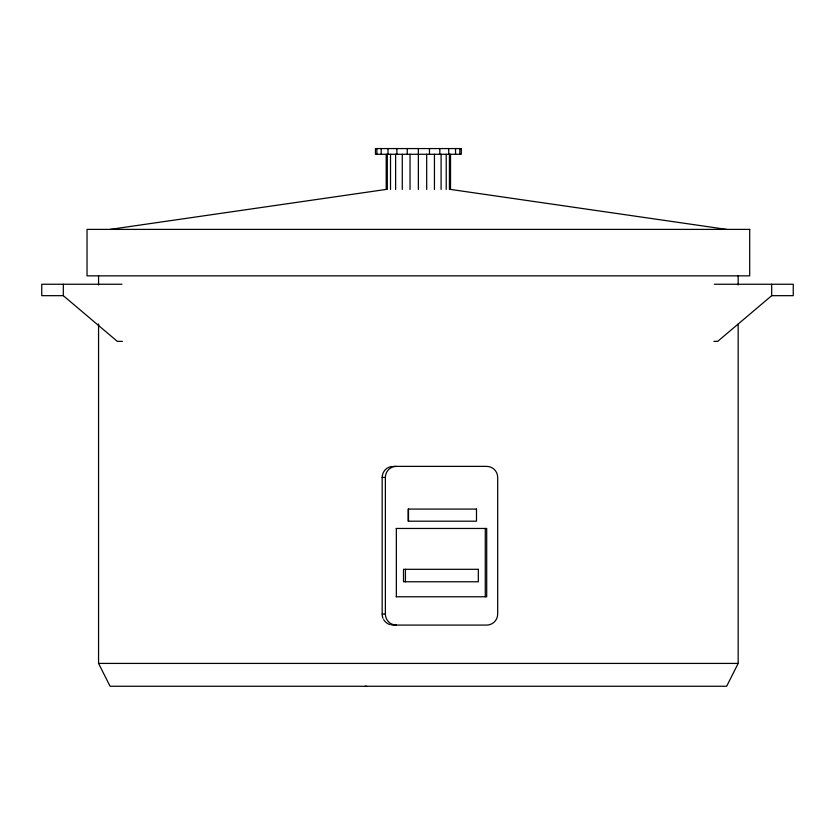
<?xml version="1.0" encoding="UTF-8"?>
<svg xmlns="http://www.w3.org/2000/svg" width="835" height="835" viewBox="0 0 835 835"><rect width="100%" height="100%" fill="white"/><g stroke="black" fill="none" stroke-linecap="round" stroke-linejoin="round"><path stroke-width="1.25" d="M738.171 323.97L738.171 663.418L726.648 686.266L110.074 686.266L98.561 663.418L98.561 323.97M714.363 284.255L793.25 284.255L793.25 295.673L771.686 295.673L717.693 341.358L713.883 341.358M110.074 229.395L386.208 189.42L386.208 154.277M121.941 284.255L41.75 284.255L41.75 295.673L63.314 295.673L117.307 341.358L122.39 341.358M393.16 466.379L486.701 466.379A11.012 10.991 -90 0 1 497.691 477.401L497.691 614.069A11.012 10.991 -90 0 1 486.701 625.081L393.16 625.081A11.012 10.991 -90 0 1 391.73 624.987M383.004 618.286A11.012 10.991 -90 0 1 382.169 614.069L382.169 477.401L385.363 477.401A11.012 10.991 -90 0 1 396.343 466.379M396.207 528.461L486.701 528.461L486.701 596.774L396.207 596.774M382.169 614.069L385.363 614.069A11.012 10.991 -90 0 0 396.343 625.081M98.561 663.418L738.171 663.418M367.035 686.433L365.166 686.266M726.648 229.395L450.524 189.42L450.524 154.277M771.686 284.255L771.686 295.673M738.171 275.853L738.171 284.954M485.281 528.461L485.281 596.774M459.834 148.567L459.834 154.277M455.545 148.567L455.545 154.277M449.428 154.277L449.428 189.42M448.719 148.567L448.719 154.277M446.214 154.277L446.214 189.42M441.099 154.277L441.099 189.42M439.826 148.567L439.826 154.277M434.44 154.277L434.44 189.42M429.472 148.567L429.472 154.277M426.685 154.277L426.685 189.42M418.366 148.567L418.366 189.42M410.037 154.277L410.037 189.42M408.492 509.079L408.492 521.186M407.25 148.567L407.25 154.277M405.434 569.313L405.434 581.765M402.282 154.277L402.282 189.42M396.896 148.567L396.896 154.277M396.343 528.461L396.343 596.774M395.623 154.277L395.623 189.42M390.519 154.277L390.519 189.42M388.004 148.567L388.004 154.277M387.304 154.277L387.304 189.42M385.363 477.401L385.363 614.069M381.188 148.567L381.188 154.277M376.898 148.567L376.898 154.277M98.561 275.853L98.561 284.954M63.314 284.255L63.314 295.673M390.321 624.705A11.012 10.991 -90 0 1 383.641 619.57M382.169 477.401A11.012 10.991 -90 0 1 391.73 466.473M461.296 148.567L375.437 148.567L375.437 154.277L461.296 154.277L461.296 148.567M749.694 229.395L87.038 229.395L87.038 275.853L749.694 275.853L749.694 229.395M476.493 509.079L408.158 509.079L408.158 521.186L476.493 521.186L476.493 509.079M478.319 569.313L403.514 569.313L403.514 581.765L478.319 581.765L478.319 569.313"/></g></svg>
